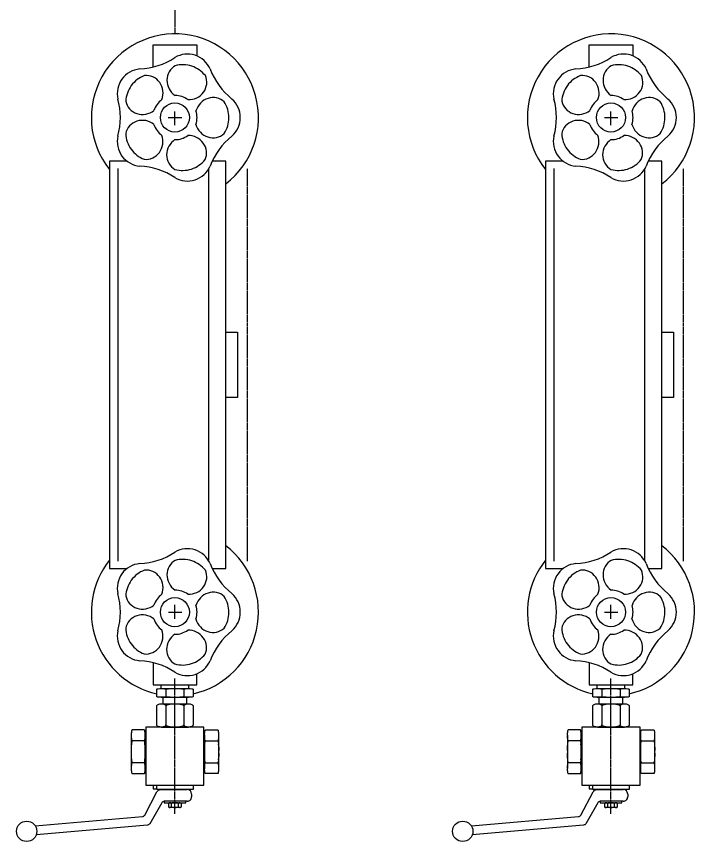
# Model space of a CAD drawing. Extents: x -9090 to 1625, y 0 to 4740.
# Drawn here: x -5934 to -5463, y 2667 to 3234 of the extents above; entities that cross this region are included whole.
import ezdxf

# ---------------------------------------------------------------- set-up
doc = ezdxf.new("R2010")
doc.units = 0
doc.linetypes.add('MITTE', pattern=[2, 1.25, -0.25, 0.25, -0.25])
doc.layers.add('LOOS_L0', color=5, linetype='CONTINUOUS')
doc.layers.add('LOOS_L2', color=7, linetype='MITTE')

# ---------------------------------------------------------------- blocks, each defined once
blk = doc.blocks.new('LOOS_KESSEL_574A1')
at = {"layer": 'LOOS_L2'}
blk.add_line((-5824.98, 3265), (-5824.98, 3222.67), dxfattribs=at)
blk = doc.blocks.new('LOOS_WASSERSTAND_717A1')
at = {"layer": 'LOOS_L0'}
for p, q in [((-5829.513868, 3165.000045), (-5820.178235, 3165.000045)), ((-5824.97805, 3159.818487), (-5824.97805, 3169.154119)), ((-5863.97805, 2859.999129), (-5863.97805, 3130.000045)), ((-5801.97805, 3130.000045), (-5801.97805, 2860.730431)), ((-5824.97805, 2820.3741), (-5824.97805, 2829.926326)), ((-5829.405571, 2824.999129), (-5820.286532, 2824.999129)), ((-5834.353179, 2772.499129), (-5834.35305, 2774.999129)), ((-5815.60305, 2774.999129), (-5815.603563, 2772.499129)), ((-5837.47805, 2766.999129), (-5837.47805, 2771.999129)), ((-5834.353179, 2772.499129), (-5815.60305, 2772.499129)), ((-5831.22805, 2771.999129), (-5831.22805, 2766.999129)), ((-5818.72805, 2771.999129), (-5818.72805, 2766.999129)), ((-5812.47805, 2771.999129), (-5812.47805, 2766.999129)), ((-5834.35305, 2766.499129), (-5815.60305, 2766.499129)), ((-5834.228076, 2761.999129), (-5815.60305, 2761.999129)), ((-5832.97805, 2761.999129), (-5832.97805, 2766.499129)), ((-5816.97805, 2766.499129), (-5816.97805, 2761.999129)), ((-5837.47805, 2747.499129), (-5837.47805, 2760.499129)), ((-5831.22805, 2760.499129), (-5831.22805, 2747.499129)), ((-5818.72805, 2760.499129), (-5818.72805, 2747.499129)), ((-5812.47805, 2760.499129), (-5812.47805, 2747.499129)), ((-5834.228004, 2745.999129), (-5815.60305, 2745.999129)), ((-5854.977538, 2740.248585), (-5854.977538, 2717.749129)), ((-5845.977538, 2743.999129), (-5854.477538, 2743.999129)), ((-5844.977538, 2741.499129), (-5845.477538, 2741.499129)), ((-5845.477538, 2717.749129), (-5845.477538, 2740.249129)), ((-5804.97805, 2741.499129), (-5804.47805, 2741.499129)), ((-5804.47805, 2717.749129), (-5804.47805, 2740.249129)), ((-5803.97805, 2743.999129), (-5795.47805, 2743.999129)), ((-5794.97805, 2740.248585), (-5794.97805, 2717.749129)), ((-5845.977538, 2736.499129), (-5854.477538, 2736.499129)), ((-5803.97805, 2736.499129), (-5795.47805, 2736.499129)), ((-5845.977538, 2721.499129), (-5854.477538, 2721.499129)), ((-5844.977538, 2716.499129), (-5845.506133, 2716.499129)), ((-5844.977538, 2716.499129), (-5844.977538, 2716.499129)), ((-5804.97805, 2716.499129), (-5804.449454, 2716.499129)), ((-5804.97805, 2716.499129), (-5804.97805, 2716.499129)), ((-5803.97805, 2721.499129), (-5795.47805, 2721.499129)), ((-5854.477538, 2713.999129), (-5845.977538, 2713.999129)), ((-5795.47805, 2713.999129), (-5803.97805, 2713.999129)), ((-5845.74119, 2685.53718), (-5837.323699, 2701.404994)), ((-5834.673503, 2702.999129), (-5816.47805, 2702.999129)), ((-5813.47805, 2699.999129), (-5813.47805, 2697.99913)), ((-5833.991696, 2693.999128), (-5842.304737, 2679.600519)), ((-5816.478049, 2694.99913), (-5832.47805, 2694.999128)), ((-5819.737326, 2694.99913), (-5830.218934, 2694.999128)), ((-5828.695612, 2694.00205), (-5821.260218, 2693.99624)), ((-5821.260218, 2690.737784), (-5828.695841, 2690.74944)), ((-5827.239288, 2691.204307), (-5827.239288, 2693.548251)), ((-5822.717143, 2693.54116), (-5822.717126, 2691.197228)), ((-5921.026087, 2678.034783), (-5847.333677, 2684.482034)), ((-5843.862477, 2678.608129), (-5920.417075, 2671.91047))]:
    blk.add_line(p, q, dxfattribs=at)
for points in [[(-5839.978813, 3199.694682), (-5839.978813, 3215.000045), (-5809.978813, 3215.000045), (-5809.978813, 3207.400147)], [(-5857.905758, 3135.000045), (-5869.97805, 3135.000045), (-5869.97805, 2854.999129), (-5857.904907, 2854.999129)], [(-5799.321443, 2854.999129), (-5789.97805, 2854.999129), (-5789.97805, 3135.000045), (-5799.321941, 3135.000045)], [(-5839.97805, 2790.304373), (-5839.97805, 2774.999129), (-5809.97805, 2774.999129), (-5809.97805, 2782.599398)], [(-5839.97805, 2705.999129), (-5839.97805, 2703.499129), (-5837.47805, 2703.499129)], [(-5828.695738, 2694.001967), (-5829.501648, 2693.548345), (-5829.500985, 2691.228961), (-5828.696299, 2690.74593)], [(-5821.260922, 2690.736622), (-5820.454851, 2691.214921), (-5820.454863, 2693.534199), (-5821.260218, 2693.992706)]]:
    blk.add_lwpolyline(points, dxfattribs=at)
for points in [[(-5824.802678, 3200.624432, 0.1327688217), (-5828.924816, 3196.470357, 0.12928433), (-5830.442447, 3190.734045, 0.1229086443), (-5828.982664, 3184.826199, 0.1195116181), (-5824.904149, 3180.199398)], [(-5804.039281, 3193.821301, 0.1463350424), (-5813.388576, 3200.310958, 0.1453687546), (-5824.802678, 3200.624432)], [(-5845.918296, 3193.821456, 0.1463266101), (-5854.979243, 3186.93532, 0.1453621228), (-5858.804496, 3176.176803)], [(-5833.912376, 3177.296798, 0.1222451203), (-5833.208654, 3183.443801, 0.1252809701), (-5835.456987, 3189.129771, 0.131155985), (-5840.085717, 3192.909225, 0.1342763846), (-5845.918296, 3193.821456)], [(-5816.044896, 3177.296795, 0.122257319), (-5809.981311, 3178.527008, 0.1253014229), (-5805.268548, 3182.422303, 0.1311751245), (-5803.104421, 3187.992345, 0.1342909009), (-5804.039281, 3193.821301)], [(-5858.804496, 3176.176803, 0.1327606402), (-5856.127704, 3170.972765, 0.1292557544), (-5851.141146, 3167.756663, 0.1228719713), (-5845.071393, 3167.319544, 0.1194732026), (-5839.410728, 3169.768721)], [(-5791.043723, 3175.841109, 0.1327342445), (-5796.268222, 3178.477767, 0.1292439657), (-5802.192561, 3178.148554, 0.1228653197), (-5807.360131, 3174.934522, 0.1194817154), (-5810.500053, 3169.625899)], [(-5791.09774, 3153.991744, 0.1463323142), (-5787.814689, 3164.888784, 0.1453727686), (-5791.043723, 3175.841109)], [(-5839.433769, 3160.303389, 0.1222445072), (-5845.06241, 3162.872156, 0.1252745292), (-5851.16494, 3162.49106, 0.1311505251), (-5856.189723, 3159.256807, 0.1342722273), (-5858.859733, 3153.991744)], [(-5810.523246, 3160.303389, 0.1222371872), (-5807.479432, 3154.916908, 0.1252799057), (-5802.318531, 3151.638517, 0.131159053), (-5796.352411, 3151.301568, 0.1342868457), (-5791.09774, 3153.991744)], [(-5858.859733, 3153.991744, 0.1463254084), (-5855.110426, 3143.246167, 0.1453728116), (-5846.060661, 3136.283614)], [(-5846.060661, 3136.283614, 0.1327382156), (-5840.284089, 3137.221266, 0.1292565666), (-5835.684578, 3140.96983, 0.1228866737), (-5833.393111, 3146.607457, 0.1195042752), (-5833.973258, 3152.747847)], [(-5824.978355, 3149.80107, 0.122267537), (-5829.1609, 3145.241789, 0.1253053597), (-5830.684068, 3139.320283, 0.1311746271), (-5829.160988, 3133.542007, 0.1342806794), (-5824.978507, 3129.375655)], [(-5804.182304, 3136.076095, 0.1327163004), (-5803.289079, 3141.859815, 0.129240621), (-5805.432709, 3147.392675, 0.1228798797), (-5810.086287, 3151.314213, 0.1195128742), (-5816.105216, 3152.659957)], [(-5824.978507, 3129.375655, 0.1463362215), (-5813.600597, 3129.620882, 0.145378985), (-5804.182304, 3136.076095)], [(-5824.802268, 2860.622908, 0.1327662471), (-5828.924412, 2856.468914, 0.1292844786), (-5830.442086, 2850.73272, 0.1229068358), (-5828.982173, 2844.824886, 0.1195098881), (-5824.903587, 2840.198104)], [(-5804.038871, 2853.81993, 0.1463383283), (-5813.388073, 2860.309474, 0.1453670454), (-5824.802268, 2860.622908)], [(-5845.918296, 2853.81993, 0.1463269194), (-5854.979243, 2846.933792, 0.1453622949), (-5858.804496, 2836.175277)], [(-5833.912376, 2837.295272, 0.1222450371), (-5833.208654, 2843.442279, 0.1252810098), (-5835.456987, 2849.128248, 0.1311560175), (-5840.085717, 2852.907703, 0.1342764379), (-5845.918296, 2853.81993)], [(-5816.044486, 2837.295272, 0.1222549367), (-5809.98111, 2838.525687, 0.1252914254), (-5805.26824, 2842.420983, 0.1311664176), (-5803.104228, 2847.991101, 0.1342893353), (-5804.038871, 2853.81993)], [(-5858.804496, 2836.175277, 0.1327614748), (-5856.127704, 2830.971237, 0.1292573623), (-5851.141146, 2827.755141, 0.1228737875), (-5845.071393, 2827.318016, 0.1194748722), (-5839.410728, 2829.767196)], [(-5791.043723, 2835.839583, 0.1327351426), (-5796.26822, 2838.476237, 0.1292448273), (-5802.192558, 2838.147026, 0.1228659641), (-5807.360129, 2834.932991, 0.1194821515), (-5810.500053, 2829.624373)], [(-5791.09774, 2813.990218, 0.1463323339), (-5787.814689, 2824.887261, 0.1453727759), (-5791.043723, 2835.839583)], [(-5839.433769, 2820.301864, 0.1222447676), (-5845.062411, 2822.870636, 0.1252749018), (-5851.164942, 2822.489535, 0.1311509317), (-5856.189724, 2819.255287, 0.1342723217), (-5858.859733, 2813.990218)], [(-5810.523246, 2820.301864, 0.1222369095), (-5807.479433, 2814.915381, 0.1252793994), (-5802.318533, 2811.636989, 0.1311584369), (-5796.352412, 2811.300041, 0.1342862396), (-5791.09774, 2813.990218)], [(-5858.859733, 2813.990218, 0.1463237155), (-5855.110471, 2803.244919, 0.1453672099), (-5846.060661, 2796.282393)], [(-5846.060661, 2796.282393, 0.1327195851), (-5840.284134, 2797.220022, 0.1292289827), (-5835.684633, 2800.968513, 0.1228576683), (-5833.393153, 2806.606043, 0.1194808934), (-5833.973258, 2812.746322)], [(-5824.978355, 2809.799544, 0.1222117382), (-5829.160657, 2805.240196, 0.1252486214), (-5830.68386, 2799.318814, 0.131130773), (-5829.160744, 2793.540615, 0.1342664352), (-5824.978507, 2789.374434)], [(-5804.182304, 2796.074874, 0.1327164555), (-5803.288917, 2801.858392, 0.1292372058), (-5805.432667, 2807.391206, 0.1228801986), (-5810.086125, 2811.312615, 0.1195071767), (-5816.105216, 2812.658431)], [(-5824.978507, 2789.374434, 0.1463251441), (-5813.600616, 2789.619666, 0.1453572611), (-5804.182304, 2796.074874)], [(-5837.47805, 2771.999129), (-5837.463084, 2772.048177), (-5837.418127, 2772.096733, -0.1435975317), (-5837.240249, 2772.190507, -0.1444091138), (-5836.562758, 2772.352683, -0.0882077157), (-5834.35305, 2772.499129)], [(-5834.35305, 2772.499129, -0.0880798272), (-5832.143341, 2772.352683, -0.1439535843), (-5831.466002, 2772.190507, -0.1432542927), (-5831.288219, 2772.096733), (-5831.243179, 2772.048177), (-5831.22805, 2771.999129)], [(-5831.22805, 2771.999129), (-5831.198036, 2772.048177, -0.1460778196), (-5831.108081, 2772.096733, -0.1567358897), (-5830.752373, 2772.190507, -0.1466865284), (-5829.397467, 2772.352683, -0.0839055535), (-5824.97805, 2772.499129)], [(-5824.97805, 2772.499129, -0.0838382402), (-5820.558632, 2772.352683, -0.1464538798), (-5819.203878, 2772.190507, -0.1565546876), (-5818.848264, 2772.096733, -0.1452418293), (-5818.758226, 2772.048177), (-5818.72805, 2771.999129)], [(-5818.72805, 2771.999129), (-5818.713083, 2772.048177), (-5818.668126, 2772.096733, -0.1435969779), (-5818.490249, 2772.190507, -0.1444083802), (-5817.812758, 2772.352683, -0.088207509), (-5815.60305, 2772.499129)], [(-5815.60305, 2772.499129, -0.0880800323), (-5813.393341, 2772.352683, -0.143954316), (-5812.716002, 2772.190507, -0.1432548439), (-5812.538218, 2772.096733), (-5812.493179, 2772.048177), (-5812.47805, 2771.999129)], [(-5834.35305, 2766.499129, -0.0881842793), (-5836.562758, 2766.645576, -0.1443810091), (-5837.240249, 2766.807823, -0.1435733493), (-5837.418127, 2766.901642), (-5837.463084, 2766.950159), (-5837.47805, 2766.999129)], [(-5837.47805, 2760.499129, -0.197081411), (-5837.230731, 2761.07319, -0.1271305896), (-5836.526133, 2761.559789, -0.1212273218), (-5834.228004, 2761.999129)], [(-5831.22805, 2766.999129), (-5831.243179, 2766.950159), (-5831.288219, 2766.901642, -0.1432301036), (-5831.466002, 2766.807823, -0.1439254006), (-5832.143341, 2766.645576, -0.0880563567), (-5834.35305, 2766.499129)], [(-5834.228004, 2761.999129, -0.126449219), (-5832.106716, 2761.559789, -0.124275359), (-5831.456483, 2761.07319, -0.1836521064), (-5831.22805, 2760.499129)], [(-5824.97805, 2766.499129, -0.0838993743), (-5829.397467, 2766.645576, -0.1466792894), (-5830.752373, 2766.807823, -0.1567284875), (-5831.108081, 2766.901642, -0.1461004123), (-5831.198036, 2766.950159), (-5831.22805, 2766.999129)], [(-5831.22805, 2760.499129, -0.1895462087), (-5831.108081, 2760.791823, -0.1274281066), (-5830.752373, 2761.07319, -0.1406176298), (-5829.397467, 2761.559789, -0.0947939222), (-5824.97805, 2761.999129)], [(-5818.72805, 2766.999129), (-5818.758226, 2766.950159, -0.1452642135), (-5818.848264, 2766.901642, -0.1565472844), (-5819.203878, 2766.807823, -0.1464466305), (-5820.558632, 2766.645576, -0.083832056), (-5824.97805, 2766.499129)], [(-5824.97805, 2761.999129, -0.0947348633), (-5820.558632, 2761.559789, -0.140398363), (-5819.203878, 2761.07319, -0.1272708414), (-5818.848264, 2760.791823, -0.1892368937), (-5818.72805, 2760.499129)], [(-5815.60305, 2766.499129, -0.0881840725), (-5817.812758, 2766.645576, -0.1443802754), (-5818.490249, 2766.807823, -0.1435727954), (-5818.668126, 2766.901642), (-5818.713083, 2766.950159), (-5818.72805, 2766.999129)], [(-5818.72805, 2760.499129, -0.190703862), (-5818.490249, 2761.07319, -0.1259386463), (-5817.812758, 2761.559789, -0.1237600361), (-5815.60305, 2761.999129)], [(-5812.47805, 2766.999129), (-5812.493179, 2766.950159), (-5812.538218, 2766.901642, -0.1432306548), (-5812.716002, 2766.807823, -0.1439261325), (-5813.393341, 2766.645576, -0.0880565619), (-5815.60305, 2766.499129)], [(-5815.60305, 2761.999129, -0.1236722804), (-5813.393341, 2761.559789, -0.1255697244), (-5812.716002, 2761.07319, -0.190142335), (-5812.47805, 2760.499129)], [(-5834.228004, 2745.999129, -0.1211817454), (-5836.526133, 2746.438469, -0.1270693059), (-5837.230731, 2746.92514, -0.1970786851), (-5837.47805, 2747.499129)], [(-5831.22805, 2747.499129, -0.183646111), (-5831.456483, 2746.92514, -0.1242059701), (-5832.106716, 2746.438469, -0.1263982474), (-5834.228004, 2745.999129)], [(-5824.97805, 2745.999129, -0.0947777469), (-5829.397467, 2746.438469, -0.1405975981), (-5830.752373, 2746.92514, -0.1274142206), (-5831.108081, 2747.206552, -0.1896078294), (-5831.22805, 2747.499129)], [(-5818.72805, 2747.499129, -0.1892983683), (-5818.848264, 2747.206552, -0.1272569529), (-5819.203878, 2746.92514, -0.1403783034), (-5820.558632, 2746.438469, -0.094718678), (-5824.97805, 2745.999129)], [(-5815.60305, 2745.999129, -0.1237118864), (-5817.812758, 2746.438469, -0.1258735708), (-5818.490249, 2746.92514, -0.190699629), (-5818.72805, 2747.499129)], [(-5812.47805, 2747.499129, -0.1901379704), (-5812.716002, 2746.92514, -0.1255044755), (-5813.393341, 2746.438469, -0.1236240965), (-5815.60305, 2745.999129)], [(-5854.477538, 2743.999129), (-5854.526628, 2743.98111), (-5854.575206, 2743.927132, 0.1484691795), (-5854.668955, 2743.713713, 0.145236547), (-5854.831091, 2742.90078, 0.0864670618), (-5854.977538, 2740.249129)], [(-5854.977538, 2740.249129, 0.086415952), (-5854.831091, 2737.597479, 0.1450566153), (-5854.668955, 2736.784617, 0.1483317836), (-5854.575206, 2736.571242), (-5854.526628, 2736.517225), (-5854.477538, 2736.499129)], [(-5845.477538, 2740.249129, 0.0864319406), (-5845.623984, 2742.90078, 0.1451947972), (-5845.786272, 2743.713713, 0.1484308517), (-5845.880116, 2743.927132), (-5845.928611, 2743.98111), (-5845.977538, 2743.999129)], [(-5845.977538, 2736.499129), (-5845.928611, 2736.517225), (-5845.880116, 2736.571242, 0.1482934519), (-5845.786272, 2736.784617, 0.1450148196), (-5845.623984, 2737.597479, 0.08638081), (-5845.477538, 2740.249129)], [(-5804.47805, 2740.249129, -0.086466909), (-5804.331603, 2742.90078, -0.1452363645), (-5804.169467, 2743.713713, -0.1484690139), (-5804.075717, 2743.927132), (-5804.027139, 2743.98111), (-5803.97805, 2743.999129)], [(-5803.97805, 2736.499129), (-5804.027139, 2736.517225), (-5804.075717, 2736.571242, -0.1483316181), (-5804.169467, 2736.784617, -0.1450564326), (-5804.331603, 2737.597479, -0.0864157992), (-5804.47805, 2740.249129)], [(-5795.47805, 2743.999129), (-5795.429122, 2743.98111), (-5795.380627, 2743.927132, -0.1484310139), (-5795.286783, 2743.713713, -0.1451949749), (-5795.124496, 2742.90078, -0.0864320928), (-5794.97805, 2740.249129)], [(-5794.97805, 2740.249129, -0.0863809623), (-5795.124496, 2737.597479, -0.1450149975), (-5795.286783, 2736.784617, -0.1482936141), (-5795.380627, 2736.571242), (-5795.429122, 2736.517225), (-5795.47805, 2736.499129)], [(-5854.477538, 2736.499129), (-5854.526628, 2736.463053, 0.1511093917), (-5854.575206, 2736.355077, 0.1582483121), (-5854.668955, 2735.928261, 0.1468709935), (-5854.831091, 2734.30243, 0.0834385197), (-5854.977538, 2728.999129)], [(-5845.477538, 2728.999129, 0.0834294012), (-5845.623984, 2734.30243, 0.1468603374), (-5845.786272, 2735.928261, 0.1582371979), (-5845.880116, 2736.355077, 0.1511466366), (-5845.928611, 2736.463053), (-5845.977538, 2736.499129)], [(-5804.47805, 2728.999129, -0.08343848), (-5804.331603, 2734.30243, -0.1468709469), (-5804.169467, 2735.928261, -0.1582482642), (-5804.075717, 2736.355077, -0.1511095488), (-5804.027139, 2736.463053), (-5803.97805, 2736.499129)], [(-5795.47805, 2736.499129), (-5795.429122, 2736.463053, -0.1511464683), (-5795.380627, 2736.355077, -0.158237245), (-5795.286783, 2735.928261, -0.1468603827), (-5795.124496, 2734.30243, -0.0834294407), (-5794.97805, 2728.999129)], [(-5854.977538, 2728.999129, 0.0834120893), (-5854.831091, 2723.695828, 0.1467799493), (-5854.668955, 2722.070068, 0.158177154), (-5854.575206, 2721.643297, 0.1507680687), (-5854.526628, 2721.535282), (-5854.477538, 2721.499129)], [(-5845.977538, 2721.499129), (-5845.928611, 2721.535282, 0.1508051789), (-5845.880116, 2721.643297, 0.1581660392), (-5845.786272, 2722.070068, 0.1467692873), (-5845.623984, 2723.695828, 0.083402968), (-5845.477538, 2728.999129)], [(-5803.97805, 2721.499129), (-5804.027139, 2721.535282, -0.1507682252), (-5804.075717, 2721.643297, -0.1581771061), (-5804.169467, 2722.070068, -0.1467799027), (-5804.331603, 2723.695828, -0.0834120496), (-5804.47805, 2728.999129)], [(-5794.97805, 2728.999129, -0.0834030075), (-5795.124496, 2723.695828, -0.1467693327), (-5795.286783, 2722.070068, -0.1581660863), (-5795.380627, 2721.643297, -0.1508050112), (-5795.429122, 2721.535282), (-5795.47805, 2721.499129)], [(-5854.477538, 2721.499129), (-5854.526628, 2721.48111), (-5854.575206, 2721.427131, 0.1484686154), (-5854.668955, 2721.213713, 0.1452358083), (-5854.831091, 2720.40078, 0.0864668519), (-5854.977538, 2717.749129)], [(-5854.977538, 2717.749129, 0.0864161617), (-5854.831091, 2715.097479, 0.1450573538), (-5854.668955, 2714.284616, 0.1483323474), (-5854.575206, 2714.071242), (-5854.526628, 2714.017224), (-5854.477538, 2713.999129)], [(-5845.477538, 2717.749129, 0.0864317306), (-5845.623984, 2720.40078, 0.1451940583), (-5845.786272, 2721.213713, 0.1484302876), (-5845.880116, 2721.427131), (-5845.928611, 2721.48111), (-5845.977538, 2721.499129)], [(-5845.977538, 2713.999129), (-5845.928611, 2714.017224), (-5845.880116, 2714.071242, 0.1482940157), (-5845.786272, 2714.284616, 0.1450155583), (-5845.623984, 2715.097479, 0.0863810198), (-5845.477538, 2717.749129)], [(-5804.47805, 2717.749129, -0.0864666992), (-5804.331603, 2720.40078, -0.1452356258), (-5804.169467, 2721.213713, -0.1484684499), (-5804.075717, 2721.427131), (-5804.027139, 2721.48111), (-5803.97805, 2721.499129)], [(-5803.97805, 2713.999129), (-5804.027139, 2714.017224), (-5804.075717, 2714.071242, -0.1483321818), (-5804.169467, 2714.284616, -0.1450571711), (-5804.331603, 2715.097479, -0.0864160088), (-5804.47805, 2717.749129)], [(-5795.47805, 2721.499129), (-5795.429122, 2721.48111), (-5795.380627, 2721.427131, -0.1484304498), (-5795.286783, 2721.213713, -0.145194236), (-5795.124496, 2720.40078, -0.0864318828), (-5794.97805, 2717.749129)], [(-5794.97805, 2717.749129, -0.0863811721), (-5795.124496, 2715.097479, -0.1450157362), (-5795.286783, 2714.284616, -0.1482941779), (-5795.380627, 2714.071242), (-5795.429122, 2714.017224), (-5795.47805, 2713.999129)], [(-5837.323699, 2701.404994, -0.1362722587), (-5836.219854, 2702.569887, -0.1362546185), (-5834.673503, 2702.999129)], [(-5832.47805, 2694.999128, 0.1502620861), (-5833.318167, 2694.731179, 0.1184963178), (-5833.991696, 2693.999128)], [(-5827.239563, 2693.544812), (-5827.267551, 2693.634014, 0.1130702108), (-5827.350448, 2693.719796, 0.1363980818), (-5827.666059, 2693.868093, 0.1024832605), (-5828.695738, 2694.001967)], [(-5824.97805, 2693.994959, 0.0915740549), (-5826.577162, 2693.866038, 0.142952933), (-5827.067468, 2693.719268, 0.1348532427), (-5827.196238, 2693.633933), (-5827.239563, 2693.544812)], [(-5822.716485, 2693.537733), (-5822.760004, 2693.626974, 0.134918721), (-5822.888692, 2693.712751, 0.1422557005), (-5823.378875, 2693.861064, 0.091314638), (-5824.97805, 2693.994959)], [(-5821.260218, 2693.992706, 0.1025028358), (-5822.289942, 2693.860403, 0.1365587079), (-5822.60557, 2693.712523, 0.1138515015), (-5822.688489, 2693.626894), (-5822.716485, 2693.537733)], [(-5828.696299, 2690.74593, 0.1025737623), (-5827.666684, 2690.878248, 0.1367415504), (-5827.351062, 2691.026098, 0.1119116512), (-5827.268143, 2691.11171), (-5827.240204, 2691.200879)], [(-5827.240204, 2691.200879), (-5827.196642, 2691.111633, 0.1353500853), (-5827.067999, 2691.025885, 0.1420983154), (-5826.577827, 2690.877576, 0.0913126161), (-5824.978725, 2690.743641)], [(-5824.978725, 2690.743641, 0.0914948073), (-5823.379539, 2690.872605, 0.1425493833), (-5822.889274, 2691.0194, 0.1353502185), (-5822.760577, 2691.104761), (-5822.717126, 2691.193812)], [(-5822.717126, 2691.193812), (-5822.689093, 2691.104603, 0.1136110512), (-5822.606234, 2691.018847, 0.1361773006), (-5822.290609, 2690.870547, 0.1024752806), (-5821.260922, 2690.736622)], [(-5847.333677, 2684.482034, 0.1250310641), (-5846.403312, 2684.807183, 0.1249970234), (-5845.74119, 2685.53718)], [(-5842.304737, 2679.600519, -0.1207147003), (-5842.962189, 2678.913736, -0.1206753958), (-5843.862477, 2678.608129)]]:
    blk.add_lwpolyline(points, format="xyb", dxfattribs=at)
for points in [[(-5789.906292, 3017.539355), (-5781.97805, 3017.501685), (-5781.97805, 2972.501685), (-5789.97805, 2972.501685)], [(-5804.97805, 2705.999129), (-5804.97805, 2745.999129), (-5844.97805, 2745.999129), (-5844.97805, 2705.999129)], [(-5812.47805, 2705.999129), (-5812.47805, 2702.999129), (-5837.47805, 2702.999129), (-5837.47805, 2705.999129)], [(-5832.47805, 2693.994959), (-5817.47805, 2693.994959), (-5817.47805, 2694.999131), (-5832.47805, 2694.999128)]]:
    blk.add_lwpolyline(points, close=True, dxfattribs=at)
for centre, radius in [((-5824.978813, 3165.000045), 10), ((-5824.978813, 2824.998519), 10), ((-5926.97805, 2674.350473), 7)]:
    blk.add_circle(centre, radius, dxfattribs=at)
for centre, radius, start, end in [((-5824.97805, 3165.000655), 57.50013, 307.4951502, 218.5008101), ((-5851.346458, 3246.146285), 47.822371, 272.5414155, 303.4599227), ((-5816.316093, 3191.662642), 16.965614, 23.29379409, 120.7067568), ((-5847.658866, 3181.475264), 16.968269, 95.29901189, 192.7069755), ((-5755.964835, 3215.143477), 47.80707, 200.5376381, 231.4642566), ((-5910.248893, 3164.995772), 47.770068, 344.5301428, 15.47659762), ((-5824.978202, 3165.000045), 15.199937, 126.0001818, 161.7158354), ((-5824.978917, 3164.999737), 15.199845, 54.00095966, 89.71816081), ((-5796.949027, 3164.998824), 16.969725, 311.2954563, 48.70008728), ((-5824.978813, 3165.000655), 15.199584, 341.9986829, 17.71609713), ((-5824.97805, 3165.000655), 15.200167, 198.0011393, 233.7163233), ((-5847.659171, 3148.522384), 16.966078, 167.2939017, 264.7049398), ((-5824.97866, 3165.001265), 15.200194, 270.0011503, 305.7162658), ((-5755.987571, 3114.866683), 47.78303, 128.5253666, 159.4651765), ((-5851.341422, 3083.865706), 47.809934, 56.53744925, 87.46268558), ((-5816.316245, 3138.336837), 16.964623, 239.2921074, 336.7049831), ((-5824.97805, 2824.999129), 57.5, 282.5558578, 52.50475022), ((-5851.346458, 2906.144759), 47.822372, 272.5414155, 303.4599227), ((-5816.316093, 2851.661116), 16.965614, 23.29379412, 120.7067567), ((-5824.97805, 2824.999129), 57.5, 141.5000496, 257.4441422), ((-5847.658866, 2841.473739), 16.968269, 95.29901189, 192.7069755), ((-5755.964835, 2875.141951), 47.80707, 200.5376381, 231.4642566), ((-5910.248893, 2824.994246), 47.770068, 344.5301428, 15.47659762), ((-5824.978202, 2824.998519), 15.199937, 126.0001818, 161.7158354), ((-5824.978813, 2824.998519), 15.199771, 53.99935283, 89.71643386), ((-5796.949027, 2824.997298), 16.969725, 311.2954563, 48.70008728), ((-5824.978813, 2824.999129), 15.199584, 341.998683, 17.7160971), ((-5824.97805, 2824.999129), 15.200167, 198.0011393, 233.7163233), ((-5847.659171, 2808.520858), 16.966078, 167.2939017, 264.7048446), ((-5824.97866, 2824.99974), 15.200194, 270.0011503, 305.7162658), ((-5755.987571, 2774.865462), 47.78303, 128.5255945, 159.4651765), ((-5851.341422, 2743.864486), 47.809934, 56.53744923, 87.46268558), ((-5816.316245, 2798.335616), 16.964623, 239.2921074, 336.7049831), ((-5816.47805, 2699.999129), 3, 359.9999997, 89.9999997), ((-5816.478049, 2697.99913), 3, 269.9999999, 0.00000752)]:
    blk.add_arc(centre, radius, start, end, dxfattribs=at)
at = {"layer": 'LOOS_L2'}
for p, q in [((-5774.97805, 2859.999129), (-5774.97805, 3130.000045)), ((-5824.97805, 2686.343211), (-5824.97805, 2779.399016))]:
    blk.add_line(p, q, dxfattribs=at)
blk = doc.blocks.new('LOOS_2WASSERSTAND_09131')
at = {"layer": 'LOOS_L0'}
for p, q in [((-5529.513868, 3165.000045), (-5520.178235, 3165.000045)), ((-5524.97805, 3159.818487), (-5524.97805, 3169.154119)), ((-5563.97805, 2859.999129), (-5563.97805, 3130.000045)), ((-5501.97805, 3130.000045), (-5501.97805, 2860.730431)), ((-5524.97805, 2820.3741), (-5524.97805, 2829.926326)), ((-5529.405571, 2824.999129), (-5520.286532, 2824.999129)), ((-5534.353179, 2772.499129), (-5534.35305, 2774.999129)), ((-5515.60305, 2774.999129), (-5515.603563, 2772.499129)), ((-5537.47805, 2766.999129), (-5537.47805, 2771.999129)), ((-5534.353179, 2772.499129), (-5515.60305, 2772.499129)), ((-5531.22805, 2771.999129), (-5531.22805, 2766.999129)), ((-5518.72805, 2771.999129), (-5518.72805, 2766.999129)), ((-5512.47805, 2771.999129), (-5512.47805, 2766.999129)), ((-5534.35305, 2766.499129), (-5515.60305, 2766.499129)), ((-5534.228076, 2761.999129), (-5515.60305, 2761.999129)), ((-5532.97805, 2761.999129), (-5532.97805, 2766.499129)), ((-5516.97805, 2766.499129), (-5516.97805, 2761.999129)), ((-5537.47805, 2747.499129), (-5537.47805, 2760.499129)), ((-5531.22805, 2760.499129), (-5531.22805, 2747.499129)), ((-5518.72805, 2760.499129), (-5518.72805, 2747.499129)), ((-5512.47805, 2760.499129), (-5512.47805, 2747.499129)), ((-5534.228004, 2745.999129), (-5515.60305, 2745.999129)), ((-5554.977538, 2740.248585), (-5554.977538, 2717.749129)), ((-5545.977538, 2743.999129), (-5554.477538, 2743.999129)), ((-5544.977538, 2741.499129), (-5545.477538, 2741.499129)), ((-5545.477538, 2717.749129), (-5545.477538, 2740.249129)), ((-5504.97805, 2741.499129), (-5504.47805, 2741.499129)), ((-5504.47805, 2717.749129), (-5504.47805, 2740.249129)), ((-5503.97805, 2743.999129), (-5495.47805, 2743.999129)), ((-5494.97805, 2740.248585), (-5494.97805, 2717.749129)), ((-5545.977538, 2736.499129), (-5554.477538, 2736.499129)), ((-5503.97805, 2736.499129), (-5495.47805, 2736.499129)), ((-5545.977538, 2721.499129), (-5554.477538, 2721.499129)), ((-5544.977538, 2716.499129), (-5545.506133, 2716.499129)), ((-5544.977538, 2716.499129), (-5544.977538, 2716.499129)), ((-5504.97805, 2716.499129), (-5504.449454, 2716.499129)), ((-5504.97805, 2716.499129), (-5504.97805, 2716.499129)), ((-5503.97805, 2721.499129), (-5495.47805, 2721.499129)), ((-5554.477538, 2713.999129), (-5545.977538, 2713.999129)), ((-5495.47805, 2713.999129), (-5503.97805, 2713.999129)), ((-5545.74119, 2685.53718), (-5537.323699, 2701.404994)), ((-5534.673503, 2702.999129), (-5516.47805, 2702.999129)), ((-5513.47805, 2699.999129), (-5513.47805, 2697.99913)), ((-5533.991696, 2693.999128), (-5542.304737, 2679.600519)), ((-5516.478049, 2694.99913), (-5532.47805, 2694.999128)), ((-5519.737326, 2694.99913), (-5530.218934, 2694.999128)), ((-5528.695612, 2694.00205), (-5521.260218, 2693.99624)), ((-5521.260218, 2690.737784), (-5528.695841, 2690.74944)), ((-5527.239288, 2691.204307), (-5527.239288, 2693.548251)), ((-5522.717143, 2693.54116), (-5522.717126, 2691.197228)), ((-5621.026087, 2678.034783), (-5547.333677, 2684.482034)), ((-5543.862477, 2678.608129), (-5620.417075, 2671.91047))]:
    blk.add_line(p, q, dxfattribs=at)
for points in [[(-5539.978813, 3199.694682), (-5539.978813, 3215.000045), (-5509.978813, 3215.000045), (-5509.978813, 3207.400147)], [(-5557.905758, 3135.000045), (-5569.97805, 3135.000045), (-5569.97805, 2854.999129), (-5557.904907, 2854.999129)], [(-5499.321443, 2854.999129), (-5489.97805, 2854.999129), (-5489.97805, 3135.000045), (-5499.321941, 3135.000045)], [(-5539.97805, 2790.304373), (-5539.97805, 2774.999129), (-5509.97805, 2774.999129), (-5509.97805, 2782.599398)], [(-5539.97805, 2705.999129), (-5539.97805, 2703.499129), (-5537.47805, 2703.499129)], [(-5528.695738, 2694.001967), (-5529.501648, 2693.548345), (-5529.500985, 2691.228961), (-5528.696299, 2690.74593)], [(-5521.260922, 2690.736622), (-5520.454851, 2691.214921), (-5520.454863, 2693.534199), (-5521.260218, 2693.992706)]]:
    blk.add_lwpolyline(points, dxfattribs=at)
for points in [[(-5524.802678, 3200.624432, 0.1327676777), (-5528.924815, 3196.470357, 0.1292827805), (-5530.442451, 3190.734045, 0.1229070943), (-5528.982663, 3184.826199, 0.1195104598), (-5524.904149, 3180.199398)], [(-5504.039281, 3193.821301, 0.1463346662), (-5513.388578, 3200.310958, 0.1453687592), (-5524.802678, 3200.624432)], [(-5545.918296, 3193.821456, 0.1463268535), (-5554.979241, 3186.93532, 0.1453624544), (-5558.804496, 3176.176803)], [(-5533.912376, 3177.296798, 0.1222450951), (-5533.208657, 3183.443801, 0.1252809316), (-5535.456989, 3189.129771, 0.1311559414), (-5540.085721, 3192.909225, 0.134276459), (-5545.918296, 3193.821456)], [(-5516.044896, 3177.296795, 0.1222572341), (-5509.981316, 3178.527008, 0.1253007664), (-5505.268551, 3182.422303, 0.1311742405), (-5503.104426, 3187.992345, 0.1342899832), (-5504.039281, 3193.821301)], [(-5558.804496, 3176.176803, 0.132759101), (-5556.127702, 3170.972765, 0.1292548886), (-5551.141149, 3167.756663, 0.1228716702), (-5545.071391, 3167.319544, 0.1194738731), (-5539.410728, 3169.768721)], [(-5491.043723, 3175.841109, 0.1327339537), (-5496.268219, 3178.477767, 0.1292439256), (-5502.19256, 3178.148554, 0.122865725), (-5507.360128, 3174.934522, 0.1194823263), (-5510.500053, 3169.625899)], [(-5491.09774, 3153.991744, 0.1463324379), (-5487.814692, 3164.888784, 0.1453728922), (-5491.043723, 3175.841109)], [(-5539.433769, 3160.303389, 0.1222442912), (-5545.062415, 3162.872156, 0.1252746498), (-5551.16494, 3162.49106, 0.1311506382), (-5556.189727, 3159.256807, 0.1342725741), (-5558.859733, 3153.991744)], [(-5510.523246, 3160.303389, 0.1222376259), (-5507.479431, 3154.916908, 0.1252801351), (-5502.318528, 3151.638517, 0.1311590941), (-5496.352409, 3151.301568, 0.1342866232), (-5491.09774, 3153.991744)], [(-5558.859733, 3153.991744, 0.1463256925), (-5555.110428, 3143.246167, 0.1453729647), (-5546.060661, 3136.283614)], [(-5546.060661, 3136.283614, 0.1327382584), (-5540.284092, 3137.221266, 0.1292564642), (-5535.684581, 3140.96983, 0.1228865343), (-5533.393114, 3146.607457, 0.1195041398), (-5533.973258, 3152.747847)], [(-5524.978355, 3149.80107, 0.1222667907), (-5529.160892, 3145.241789, 0.1253041607), (-5530.684063, 3139.320283, 0.1311734265), (-5529.160979, 3133.542007, 0.1342799567), (-5524.978507, 3129.375655)], [(-5504.182304, 3136.076095, 0.132717068), (-5503.289074, 3141.859815, 0.1292413528), (-5505.432707, 3147.392675, 0.1228804471), (-5510.086282, 3151.314213, 0.1195129511), (-5516.105216, 3152.659957)], [(-5524.978507, 3129.375655, 0.1463362329), (-5513.600599, 3129.620882, 0.145378627), (-5504.182304, 3136.076095)], [(-5524.802268, 2860.622908, 0.1327652191), (-5528.924407, 2856.468914, 0.1292829718), (-5530.44208, 2850.73272, 0.1229053248), (-5528.982168, 2844.824886, 0.1195088328), (-5524.903587, 2840.198104)], [(-5504.038871, 2853.81993, 0.146338001), (-5513.388075, 2860.309474, 0.1453670494), (-5524.802268, 2860.622908)], [(-5545.918296, 2853.81993, 0.1463271628), (-5554.979241, 2846.933792, 0.1453626265), (-5558.804496, 2836.175277)], [(-5533.912376, 2837.295272, 0.122245012), (-5533.208657, 2843.442279, 0.1252809714), (-5535.456989, 2849.128248, 0.1311559739), (-5540.085721, 2852.907703, 0.1342765123), (-5545.918296, 2853.81993)], [(-5516.044486, 2837.295272, 0.1222546701), (-5509.981102, 2838.525687, 0.1252910976), (-5505.268236, 2842.420983, 0.1311658508), (-5503.10422, 2847.991101, 0.1342887074), (-5504.038871, 2853.81993)], [(-5558.804496, 2836.175277, 0.1327599356), (-5556.127702, 2830.971237, 0.1292564965), (-5551.141149, 2827.755141, 0.1228734864), (-5545.071391, 2827.318016, 0.1194755427), (-5539.410728, 2829.767196)], [(-5491.043723, 2835.839583, 0.132734848), (-5496.268217, 2838.476237, 0.1292447862), (-5502.192557, 2838.147026, 0.122866372), (-5507.360126, 2834.932991, 0.1194827659), (-5510.500053, 2829.624373)], [(-5491.09774, 2813.990218, 0.146332457), (-5487.814691, 2824.887261, 0.1453728989), (-5491.043723, 2835.839583)], [(-5539.433769, 2820.301864, 0.1222445534), (-5545.062416, 2822.870636, 0.1252750227), (-5551.164942, 2822.489535, 0.1311510433), (-5556.189729, 2819.255287, 0.1342726666), (-5558.859733, 2813.990218)], [(-5510.523246, 2820.301864, 0.1222373464), (-5507.479432, 2814.915381, 0.1252796276), (-5502.31853, 2811.636989, 0.1311584784), (-5496.352411, 2811.300041, 0.134286019), (-5491.09774, 2813.990218)], [(-5558.859733, 2813.990218, 0.1463242495), (-5555.110472, 2803.244919, 0.1453675476), (-5546.060661, 2796.282393)], [(-5546.060661, 2796.282393, 0.1327198357), (-5540.284136, 2797.220022, 0.1292297198), (-5535.684635, 2800.968513, 0.1228587797), (-5533.393155, 2806.606043, 0.1194821054), (-5533.973258, 2812.746322)], [(-5524.978355, 2809.799544, 0.122212804), (-5529.160656, 2805.240196, 0.1252500215), (-5530.683858, 2799.318814, 0.1311321735), (-5529.160743, 2793.540615, 0.1342675042), (-5524.978507, 2789.374434)], [(-5504.182304, 2796.074874, 0.1327174082), (-5503.288922, 2801.858392, 0.1292381005), (-5505.43267, 2807.391206, 0.1228807624), (-5510.08613, 2811.312615, 0.1195074772), (-5516.105216, 2812.658431)], [(-5524.978507, 2789.374434, 0.1463251274), (-5513.600614, 2789.619666, 0.14535766), (-5504.182304, 2796.074874)], [(-5537.47805, 2771.999129), (-5537.463079, 2772.048177), (-5537.41812, 2772.096733, -0.1435887106), (-5537.240245, 2772.190507, -0.1443974043), (-5536.562758, 2772.352683, -0.0882044274), (-5534.35305, 2772.499129)], [(-5534.35305, 2772.499129, -0.0880831149), (-5532.143341, 2772.352683, -0.1439652981), (-5531.465998, 2772.190507, -0.1432631211), (-5531.288212, 2772.096733), (-5531.243175, 2772.048177), (-5531.22805, 2771.999129)], [(-5531.22805, 2771.999129), (-5531.198032, 2772.048177, -0.1460562769), (-5531.108074, 2772.096733, -0.1567312245), (-5530.752369, 2772.190507, -0.146680538), (-5529.397467, 2772.352683, -0.08390382), (-5524.97805, 2772.499129)], [(-5524.97805, 2772.499129, -0.0838399736), (-5520.558632, 2772.352683, -0.1464598714), (-5519.203874, 2772.190507, -0.156559355), (-5518.848258, 2772.096733, -0.1452633425), (-5518.758222, 2772.048177), (-5518.72805, 2771.999129)], [(-5518.72805, 2771.999129), (-5518.713079, 2772.048177), (-5518.66812, 2772.096733, -0.1435881568), (-5518.490245, 2772.190507, -0.1443966707), (-5517.812758, 2772.352683, -0.0882042206), (-5515.60305, 2772.499129)], [(-5515.60305, 2772.499129, -0.08808332), (-5513.393341, 2772.352683, -0.1439660298), (-5512.715998, 2772.190507, -0.1432636723), (-5512.538212, 2772.096733), (-5512.493174, 2772.048177), (-5512.47805, 2771.999129)], [(-5534.35305, 2766.499129, -0.08818099), (-5536.562758, 2766.645576, -0.1443692976), (-5537.240245, 2766.807823, -0.143564528), (-5537.41812, 2766.901642), (-5537.463079, 2766.950159), (-5537.47805, 2766.999129)], [(-5537.47805, 2760.499129, -0.1970669761), (-5537.230727, 2761.07319, -0.1271212963), (-5536.526133, 2761.559789, -0.1212250926), (-5534.228004, 2761.999129)], [(-5531.22805, 2766.999129), (-5531.243175, 2766.950159), (-5531.288212, 2766.901642, -0.1432389322), (-5531.465998, 2766.807823, -0.1439371165), (-5532.143341, 2766.645576, -0.0880596453), (-5534.35305, 2766.499129)], [(-5534.228004, 2761.999129, -0.1264515164), (-5532.106716, 2761.559789, -0.1242851015), (-5531.456479, 2761.07319, -0.1836666358), (-5531.22805, 2760.499129)], [(-5524.97805, 2766.499129, -0.0838976407), (-5529.397467, 2766.645576, -0.1466732987), (-5530.752369, 2766.807823, -0.1567238223), (-5531.108074, 2766.901642, -0.1460788643), (-5531.198032, 2766.950159), (-5531.22805, 2766.999129)], [(-5531.22805, 2760.499129, -0.1895382424), (-5531.108074, 2760.791823, -0.1274240575), (-5530.752369, 2761.07319, -0.1406119838), (-5529.397467, 2761.559789, -0.0947924012), (-5524.97805, 2761.999129)], [(-5518.72805, 2766.999129), (-5518.758222, 2766.950159, -0.1452857321), (-5518.848258, 2766.901642, -0.1565519519), (-5519.203874, 2766.807823, -0.1464526225), (-5520.558632, 2766.645576, -0.0838337896), (-5524.97805, 2766.499129)], [(-5524.97805, 2761.999129, -0.094736384), (-5520.558632, 2761.559789, -0.1404040098), (-5519.203874, 2761.07319, -0.1272748919), (-5518.848258, 2760.791823, -0.1892448579), (-5518.72805, 2760.499129)], [(-5515.60305, 2766.499129, -0.0881807833), (-5517.812758, 2766.645576, -0.1443685639), (-5518.490245, 2766.807823, -0.1435639741), (-5518.66812, 2766.901642), (-5518.713079, 2766.950159), (-5518.72805, 2766.999129)], [(-5518.72805, 2760.499129, -0.1906893772), (-5518.490245, 2761.07319, -0.1259291306), (-5517.812758, 2761.559789, -0.1237577716), (-5515.60305, 2761.999129)], [(-5512.47805, 2766.999129), (-5512.493174, 2766.950159), (-5512.538212, 2766.901642, -0.1432394834), (-5512.715998, 2766.807823, -0.1439378483), (-5513.393341, 2766.645576, -0.0880598505), (-5515.60305, 2766.499129)], [(-5515.60305, 2761.999129, -0.1236745428), (-5513.393341, 2761.559789, -0.1255792397), (-5512.715998, 2761.07319, -0.190156817), (-5512.47805, 2760.499129)], [(-5534.228004, 2745.999129, -0.1211795154), (-5536.526133, 2746.438469, -0.1270600086), (-5537.230727, 2746.92514, -0.1970642469), (-5537.47805, 2747.499129)], [(-5531.22805, 2747.499129, -0.183660644), (-5531.456479, 2746.92514, -0.1242157176), (-5532.106716, 2746.438469, -0.1264005458), (-5534.228004, 2745.999129)], [(-5524.97805, 2745.999129, -0.0947762257), (-5529.397467, 2746.438469, -0.1405919514), (-5530.752369, 2746.92514, -0.1274101714), (-5531.108074, 2747.206552, -0.1895998593), (-5531.22805, 2747.499129)], [(-5518.72805, 2747.499129, -0.1893063363), (-5518.848258, 2747.206552, -0.1272610034), (-5519.203874, 2746.92514, -0.1403839509), (-5520.558632, 2746.438469, -0.0947201989), (-5524.97805, 2745.999129)], [(-5515.60305, 2745.999129, -0.1237096211), (-5517.812758, 2746.438469, -0.1258640507), (-5518.490245, 2746.92514, -0.1906851408), (-5518.72805, 2747.499129)], [(-5512.47805, 2747.499129, -0.1901524559), (-5512.715998, 2746.92514, -0.1255139953), (-5513.393341, 2746.438469, -0.1236263598), (-5515.60305, 2745.999129)], [(-5554.477538, 2743.999129), (-5554.526624, 2743.98111), (-5554.5752, 2743.927132, 0.1484681866), (-5554.668952, 2743.713713, 0.1452354621), (-5554.831091, 2742.90078, 0.0864661596), (-5554.977538, 2740.249129)], [(-5554.977538, 2740.249129, 0.0864150493), (-5554.831091, 2737.597479, 0.1450555292), (-5554.668952, 2736.784617, 0.1483307907), (-5554.5752, 2736.571242), (-5554.526624, 2736.517225), (-5554.477538, 2736.499129)], [(-5545.477538, 2740.249129, 0.0864328393), (-5545.623984, 2742.90078, 0.1451958532), (-5545.786268, 2743.713713, 0.1484318243), (-5545.880109, 2743.927132), (-5545.928607, 2743.98111), (-5545.977538, 2743.999129)], [(-5545.977538, 2736.499129), (-5545.928607, 2736.517225), (-5545.880109, 2736.571242, 0.1482944246), (-5545.786268, 2736.784617, 0.1450158768), (-5545.623984, 2737.597479, 0.0863817093), (-5545.477538, 2740.249129)], [(-5504.47805, 2740.249129, -0.0864660068), (-5504.331603, 2742.90078, -0.1452352797), (-5504.169463, 2743.713713, -0.1484680212), (-5504.075711, 2743.927132), (-5504.027135, 2743.98111), (-5503.97805, 2743.999129)], [(-5503.97805, 2736.499129), (-5504.027135, 2736.517225), (-5504.075711, 2736.571242, -0.1483306252), (-5504.169463, 2736.784617, -0.1450553466), (-5504.331603, 2737.597479, -0.0864148964), (-5504.47805, 2740.249129)], [(-5495.47805, 2743.999129), (-5495.429118, 2743.98111), (-5495.38062, 2743.927132, -0.1484319866), (-5495.286779, 2743.713713, -0.145196031), (-5495.124496, 2742.90078, -0.0864329916), (-5494.97805, 2740.249129)], [(-5494.97805, 2740.249129, -0.0863818616), (-5495.124496, 2737.597479, -0.1450160548), (-5495.286779, 2736.784617, -0.1482945869), (-5495.38062, 2736.571242), (-5495.429118, 2736.517225), (-5495.47805, 2736.499129)], [(-5554.477538, 2736.499129), (-5554.526624, 2736.463053, 0.1511103138), (-5554.5752, 2736.355077, 0.1582480245), (-5554.668952, 2735.928261, 0.1468707166), (-5554.831091, 2734.30243, 0.0834382854), (-5554.977538, 2728.999129)], [(-5545.477538, 2728.999129, 0.0834296345), (-5545.623984, 2734.30243, 0.1468606069), (-5545.786268, 2735.928261, 0.1582374802), (-5545.880109, 2736.355077, 0.1511456488), (-5545.928607, 2736.463053), (-5545.977538, 2736.499129)], [(-5504.47805, 2728.999129, -0.0834382457), (-5504.331603, 2734.30243, -0.14687067), (-5504.169463, 2735.928261, -0.1582479766), (-5504.075711, 2736.355077, -0.1511104712), (-5504.027135, 2736.463053), (-5503.97805, 2736.499129)], [(-5495.47805, 2736.499129), (-5495.429118, 2736.463053, -0.1511454808), (-5495.38062, 2736.355077, -0.1582375273), (-5495.286779, 2735.928261, -0.1468606523), (-5495.124496, 2734.30243, -0.083429674), (-5494.97805, 2728.999129)], [(-5554.977538, 2728.999129, 0.083411855), (-5554.831091, 2723.695828, 0.1467796722), (-5554.668952, 2722.070068, 0.1581768664), (-5554.5752, 2721.643297, 0.1507689873), (-5554.526624, 2721.535282), (-5554.477538, 2721.499129)], [(-5545.977538, 2721.499129), (-5545.928607, 2721.535282, 0.1508041945), (-5545.880109, 2721.643297, 0.1581663216), (-5545.786268, 2722.070068, 0.146769557), (-5545.623984, 2723.695828, 0.0834032013), (-5545.477538, 2728.999129)], [(-5503.97805, 2721.499129), (-5504.027135, 2721.535282, -0.1507691441), (-5504.075711, 2721.643297, -0.1581768185), (-5504.169463, 2722.070068, -0.1467796257), (-5504.331603, 2723.695828, -0.0834118153), (-5504.47805, 2728.999129)], [(-5494.97805, 2728.999129, -0.0834032409), (-5495.124496, 2723.695828, -0.1467696024), (-5495.286779, 2722.070068, -0.1581663686), (-5495.38062, 2721.643297, -0.1508040271), (-5495.429118, 2721.535282), (-5495.47805, 2721.499129)], [(-5554.477538, 2721.499129), (-5554.526624, 2721.48111), (-5554.5752, 2721.427131, 0.1484676225), (-5554.668952, 2721.213713, 0.1452347234), (-5554.831091, 2720.40078, 0.0864659497), (-5554.977538, 2717.749129)], [(-5554.977538, 2717.749129, 0.0864152589), (-5554.831091, 2715.097479, 0.1450562677), (-5554.668952, 2714.284616, 0.1483313544), (-5554.5752, 2714.071242), (-5554.526624, 2714.017224), (-5554.477538, 2713.999129)], [(-5545.477538, 2717.749129, 0.0864326294), (-5545.623984, 2720.40078, 0.1451951143), (-5545.786268, 2721.213713, 0.1484312602), (-5545.880109, 2721.427131), (-5545.928607, 2721.48111), (-5545.977538, 2721.499129)], [(-5545.977538, 2713.999129), (-5545.928607, 2714.017224), (-5545.880109, 2714.071242, 0.1482949884), (-5545.786268, 2714.284616, 0.1450166155), (-5545.623984, 2715.097479, 0.0863819191), (-5545.477538, 2717.749129)], [(-5504.47805, 2717.749129, -0.086465797), (-5504.331603, 2720.40078, -0.1452345409), (-5504.169463, 2721.213713, -0.1484674571), (-5504.075711, 2721.427131), (-5504.027135, 2721.48111), (-5503.97805, 2721.499129)], [(-5503.97805, 2713.999129), (-5504.027135, 2714.017224), (-5504.075711, 2714.071242, -0.1483311889), (-5504.169463, 2714.284616, -0.1450560851), (-5504.331603, 2715.097479, -0.0864151061), (-5504.47805, 2717.749129)], [(-5495.47805, 2721.499129), (-5495.429118, 2721.48111), (-5495.38062, 2721.427131, -0.1484314225), (-5495.286779, 2721.213713, -0.1451952922), (-5495.124496, 2720.40078, -0.0864327816), (-5494.97805, 2717.749129)], [(-5494.97805, 2717.749129, -0.0863820714), (-5495.124496, 2715.097479, -0.1450167935), (-5495.286779, 2714.284616, -0.1482951507), (-5495.38062, 2714.071242), (-5495.429118, 2714.017224), (-5495.47805, 2713.999129)], [(-5537.323699, 2701.404994, -0.1362702679), (-5536.219854, 2702.569887, -0.1362538842), (-5534.673503, 2702.999129)], [(-5532.47805, 2694.999128, 0.1502611486), (-5533.318167, 2694.731179, 0.1184919131), (-5533.991696, 2693.999128)], [(-5527.239563, 2693.544812), (-5527.26755, 2693.634014, 0.1130680187), (-5527.350446, 2693.719796, 0.1363938541), (-5527.666059, 2693.868093, 0.1024868991), (-5528.695738, 2694.001967)], [(-5524.97805, 2693.994959, 0.0915704756), (-5526.577162, 2693.866038, 0.1429333916), (-5527.067465, 2693.719268, 0.1348731565), (-5527.196231, 2693.633933), (-5527.239563, 2693.544812)], [(-5522.716485, 2693.537733), (-5522.760001, 2693.626974, 0.1349239127), (-5522.888688, 2693.712751, 0.1422621689), (-5523.378875, 2693.861064, 0.0913181509), (-5524.97805, 2693.994959)], [(-5521.260218, 2693.992706, 0.1025072978), (-5522.289942, 2693.860403, 0.1365524873), (-5522.605572, 2693.712523, 0.1138169512), (-5522.68849, 2693.626894), (-5522.716485, 2693.537733)], [(-5528.696299, 2690.74593, 0.102575507), (-5527.666684, 2690.878248, 0.136727117), (-5527.351061, 2691.026098, 0.1119732461), (-5527.268145, 2691.11171), (-5527.240204, 2691.200879)], [(-5527.240204, 2691.200879), (-5527.196647, 2691.111633, 0.1353328418), (-5527.068002, 2691.025885, 0.1421131341), (-5526.577827, 2690.877576, 0.0913158363), (-5524.978725, 2690.743641)], [(-5524.978725, 2690.743641, 0.0914944722), (-5523.379539, 2690.872605, 0.1425493801), (-5522.889274, 2691.0194, 0.1353448654), (-5522.760577, 2691.104761), (-5522.717126, 2691.193812)], [(-5522.717126, 2691.193812), (-5522.689095, 2691.104603, 0.1135804805), (-5522.606236, 2691.018847, 0.1361851766), (-5522.290609, 2690.870547, 0.102478518), (-5521.260922, 2690.736622)], [(-5547.333677, 2684.482034, 0.1250330744), (-5546.403312, 2684.807183, 0.125001545), (-5545.74119, 2685.53718)], [(-5542.304737, 2679.600519, -0.1207095567), (-5542.962189, 2678.913736, -0.1206731018), (-5543.862477, 2678.608129)]]:
    blk.add_lwpolyline(points, format="xyb", dxfattribs=at)
for points in [[(-5489.906292, 3017.539355), (-5481.97805, 3017.501685), (-5481.97805, 2972.501685), (-5489.97805, 2972.501685)], [(-5504.97805, 2705.999129), (-5504.97805, 2745.999129), (-5544.97805, 2745.999129), (-5544.97805, 2705.999129)], [(-5512.47805, 2705.999129), (-5512.47805, 2702.999129), (-5537.47805, 2702.999129), (-5537.47805, 2705.999129)], [(-5532.47805, 2693.994959), (-5517.47805, 2693.994959), (-5517.47805, 2694.999131), (-5532.47805, 2694.999128)]]:
    blk.add_lwpolyline(points, close=True, dxfattribs=at)
for centre, radius in [((-5524.978813, 3165.000045), 10), ((-5524.978813, 2824.998519), 10), ((-5626.97805, 2674.350473), 7)]:
    blk.add_circle(centre, radius, dxfattribs=at)
for centre, radius, start, end in [((-5524.97805, 3165.000655), 57.50013, 307.4951502, 218.5008101), ((-5551.346458, 3246.146285), 47.822371, 272.5414155, 303.4599227), ((-5516.316093, 3191.662642), 16.965614, 23.29379409, 120.7067568), ((-5547.658866, 3181.475264), 16.968269, 95.29901189, 192.7069755), ((-5455.964835, 3215.143477), 47.80707, 200.5376381, 231.4642566), ((-5610.248893, 3164.995772), 47.770068, 344.5301428, 15.47659762), ((-5524.978202, 3165.000045), 15.199937, 126.0001818, 161.7158354), ((-5524.978917, 3164.999737), 15.199845, 54.00095966, 89.71816081), ((-5496.949027, 3164.998824), 16.969725, 311.2954563, 48.70008728), ((-5524.978813, 3165.000655), 15.199584, 341.9986829, 17.71609713), ((-5524.97805, 3165.000655), 15.200167, 198.0011393, 233.7163233), ((-5547.659171, 3148.522384), 16.966078, 167.2939017, 264.7049398), ((-5524.97866, 3165.001265), 15.200194, 270.0011503, 305.7162658), ((-5455.987571, 3114.866683), 47.78303, 128.5253666, 159.4651765), ((-5551.341422, 3083.865706), 47.809934, 56.53744925, 87.46268558), ((-5516.316245, 3138.336837), 16.964623, 239.2921074, 336.7049831), ((-5524.97805, 2824.999129), 57.5, 282.5558578, 52.50475022), ((-5551.346458, 2906.144759), 47.822372, 272.5414155, 303.4599227), ((-5516.316093, 2851.661116), 16.965614, 23.29379412, 120.7067567), ((-5524.97805, 2824.999129), 57.5, 141.5000496, 257.4441422), ((-5547.658866, 2841.473739), 16.968269, 95.29901189, 192.7069755), ((-5455.964835, 2875.141951), 47.80707, 200.5376381, 231.4642566), ((-5610.248893, 2824.994246), 47.770068, 344.5301428, 15.47659762), ((-5524.978202, 2824.998519), 15.199937, 126.0001818, 161.7158354), ((-5524.978813, 2824.998519), 15.199771, 53.99935283, 89.71643386), ((-5496.949027, 2824.997298), 16.969725, 311.2954563, 48.70008728), ((-5524.978813, 2824.999129), 15.199584, 341.998683, 17.7160971), ((-5524.97805, 2824.999129), 15.200167, 198.0011393, 233.7163233), ((-5547.659171, 2808.520858), 16.966078, 167.2939017, 264.7048446), ((-5524.97866, 2824.99974), 15.200194, 270.0011503, 305.7162658), ((-5455.987571, 2774.865462), 47.78303, 128.5255945, 159.4651765), ((-5551.341422, 2743.864486), 47.809934, 56.53744923, 87.46268558), ((-5516.316245, 2798.335616), 16.964623, 239.2921074, 336.7049831), ((-5516.47805, 2699.999129), 3, 359.9999997, 89.9999997), ((-5516.478049, 2697.99913), 3, 269.9999999, 0.00000752)]:
    blk.add_arc(centre, radius, start, end, dxfattribs=at)
at = {"layer": 'LOOS_L2'}
for p, q in [((-5474.97805, 2859.999129), (-5474.97805, 3130.000045)), ((-5524.97805, 2686.343211), (-5524.97805, 2779.399016))]:
    blk.add_line(p, q, dxfattribs=at)

msp = doc.modelspace()

# ---------------------------------------------------------------- block references
for name in ['LOOS_KESSEL_574A1', 'LOOS_WASSERSTAND_717A1', 'LOOS_2WASSERSTAND_09131']:
    msp.add_blockref(name, (0, 0))

doc.saveas('drawing.dxf')
